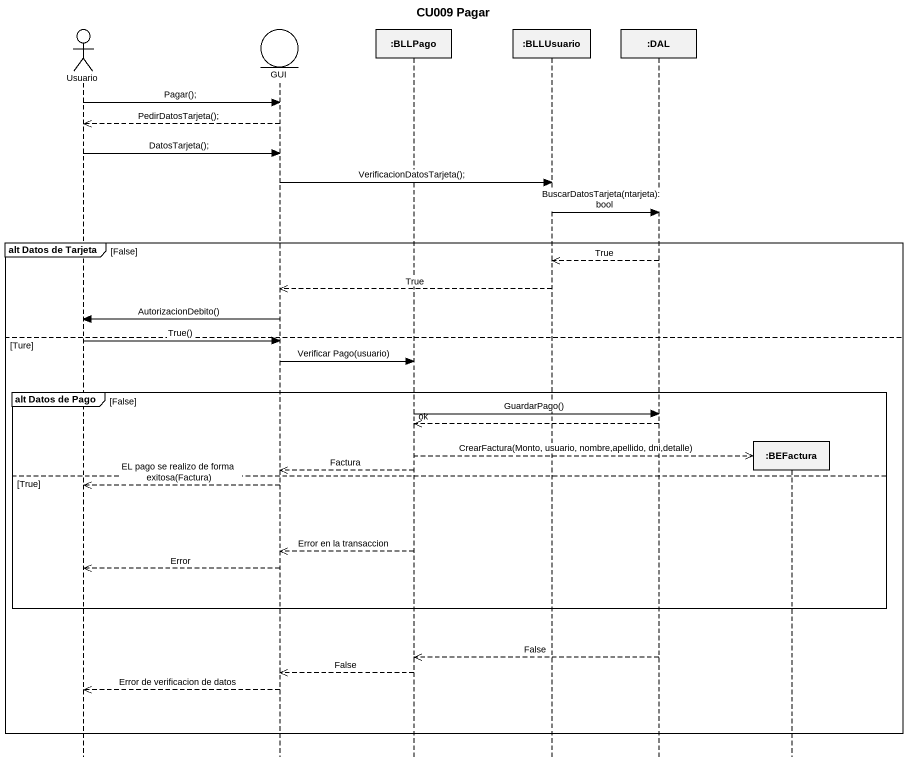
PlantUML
@startuml
title CU009 Pagar
hide footbox
actor Usuario
entity GUI
participant ":BLLPago" as BLLPago
participant ":BLLUsuario" as BLLUsuario
participant ":DAL" as DAL
participant ":BEFactura" as BEFactura

Usuario -> GUI : Pagar();
GUI -->> Usuario : PedirDatosTarjeta();
Usuario -> GUI : DatosTarjeta();
GUI -> BLLUsuario : VerificacionDatosTarjeta();
BLLUsuario -> DAL : BuscarDatosTarjeta(ntarjeta): bool
group alt Datos de Tarjeta [False]
  DAL -->> BLLUsuario : True
  BLLUsuario -->> GUI : True
  GUI -> Usuario : AutorizacionDebito()
else Ture
  Usuario -> GUI : True()
  GUI -> BLLPago : Verificar Pago(usuario)
  group alt Datos de Pago [False]
    BLLPago -> DAL : GuardarPago()
    DAL -->> BLLPago : ok
    BLLPago -->> BEFactura ** : CrearFactura(Monto, usuario, nombre,apellido, dni,detalle)
    BLLPago -->> GUI : Factura
  else True
    GUI -->> Usuario : EL pago se realizo de forma exitosa(Factura)
    BLLPago -->> GUI : Error en la transaccion
    GUI -->> Usuario : Error
  end
  DAL -->> BLLPago : False
  BLLPago -->> GUI : False
  GUI -->> Usuario : Error de verificacion de datos
end
@enduml
